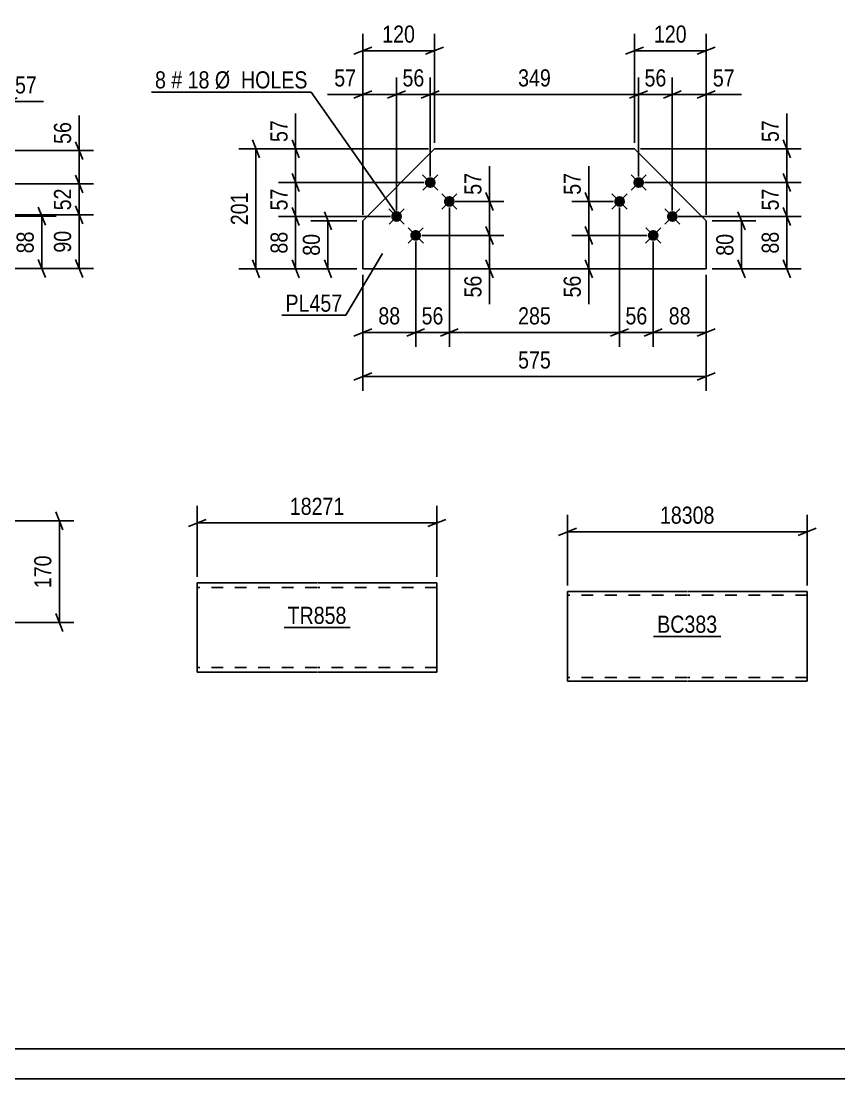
# Model space of a CAD drawing. Header units: millimetres. Extents: x 0 to 1189, y 0 to 841.
# Drawn here: x 353 to 489.9, y 0 to 177 of the extents above; entities that cross this region are included whole.
import ezdxf

# ---------------------------------------------------------------- set-up
doc = ezdxf.new("R2010")
doc.units = ezdxf.units.MM
doc.linetypes.add('DXK_LINE_DOT2', pattern=[3.9198, 1.9599, -1.9599])
doc.styles.add('Arial Narrow', font='ARIALN.TTF', dxfattribs={"height": 0.2})

# ---------------------------------------------------------------- blocks, each defined once
blk = doc.blocks.new('Unknown-570348649-1114 - 55360')
at = {"color": 5, "linetype": 'Continuous'}
for p, q in [((5, 5), (1184, 5)), ((0, 0), (1189, 0))]:
    blk.add_line(p, q, dxfattribs=at)
blk = doc.blocks.new('Part-570348649-55039 - 55038')
at = {"color": 2, "linetype": 'Continuous'}
for p, q in [((444.45, 80.35), (444.45, 81.55)), ((444.45, 81.55), (464.45, 81.55)), ((464.55, 81.55), (484.55, 81.55)), ((484.55, 81.55), (484.55, 81.46)), ((484.55, 81.46), (484.55, 80.35)), ((444.45, 80.35), (444.45, 67.75)), ((484.55, 80.35), (484.55, 67.75)), ((444.45, 66.65), (444.45, 67.75)), ((484.55, 67.75), (484.55, 66.55)), ((444.45, 66.55), (444.45, 66.65)), ((464.45, 66.55), (444.45, 66.55)), ((484.55, 66.55), (464.55, 66.55))]:
    blk.add_line(p, q, dxfattribs=at)
at = {"color": 7, "linetype": 'DXK_LINE_DOT2'}
for p, q in [((484.55, 81.55), (484.55, 81.55)), ((464.45, 80.95), (444.45, 80.95)), ((444.45, 80.81), (444.45, 80.35)), ((484.55, 80.95), (464.55, 80.95)), ((484.55, 80.35), (484.55, 81.2)), ((444.45, 66.91), (444.45, 67.75)), ((484.55, 67.15), (484.55, 67.75)), ((444.45, 67.15), (444.45, 67.2)), ((444.45, 67.15), (444.45, 67.2)), ((464.45, 67.15), (444.45, 67.15)), ((444.45, 66.55), (444.45, 66.55)), ((484.55, 67.15), (464.55, 67.15)), ((484.55, 67.2), (484.55, 67.15)), ((484.55, 66.55), (484.55, 66.65))]:
    blk.add_line(p, q, dxfattribs=at)
blk = doc.blocks.new('Part-570348649-55302 - 55301')
at = {"color": 2, "linetype": 'Continuous'}
for p, q in [((402.5, 83.03), (382.5, 83.03)), ((382.5, 83.03), (382.5, 68.03)), ((422.6, 83.03), (402.6, 83.03)), ((422.6, 68.03), (422.6, 83.03)), ((402.5, 68.03), (382.5, 68.03)), ((422.6, 68.03), (402.6, 68.03))]:
    blk.add_line(p, q, dxfattribs=at)
at = {"color": 7, "linetype": 'DXK_LINE_DOT2'}
for p, q in [((402.5, 82.23), (382.5, 82.23)), ((422.6, 82.23), (402.6, 82.23)), ((382.5, 68.83), (382.5, 68.89)), ((402.5, 68.83), (382.5, 68.83)), ((422.6, 68.83), (402.6, 68.83)), ((422.6, 68.83), (422.6, 68.89))]:
    blk.add_line(p, q, dxfattribs=at)
blk = doc.blocks.new('Part-570348649-55336 - 55335')
at = {"color": 2, "linetype": 'Continuous'}
for p, q in [((422.18, 155.65), (410.2, 143.58)), ((455.68, 155.65), (422.18, 155.65)), ((467.66, 143.58), (455.68, 155.65)), ((410.2, 143.58), (410.2, 135.54)), ((467.66, 135.54), (467.66, 143.58)), ((410.2, 135.54), (467.66, 135.54))]:
    blk.add_line(p, q, dxfattribs=at)
blk = doc.blocks.new('Bolt-570348649-55337 - 55335')
at = {"linetype": 'Continuous'}
for points in [[(457, 149.35, -1), (455.73, 150.63, -1)], [(453.81, 146.18, -1), (452.54, 147.46, -1)], [(462.64, 143.67, -1), (461.37, 144.95, -1)], [(459.44, 140.5, -1), (458.17, 141.78, -1)]]:
    blk.add_hatch(color=1, dxfattribs=at).paths.add_polyline_path(points)
at = {"color": 1, "linetype": 'Continuous'}
for p, q in [((457.64, 151.26), (455.09, 148.72)), ((455.1, 151.27), (457.63, 148.71)), ((454.45, 148.09), (451.89, 145.55)), ((451.9, 148.1), (454.44, 145.54)), ((463.28, 145.58), (460.72, 143.04)), ((460.73, 145.59), (463.27, 143.03)), ((460.08, 142.41), (457.53, 139.87)), ((457.54, 142.42), (460.08, 139.86))]:
    blk.add_line(p, q, dxfattribs=at)
blk = doc.blocks.new('Bolt-570348649-55338 - 55335')
at = {"linetype": 'Continuous'}
for points in [[(422.13, 150.63, -1), (420.86, 149.35, -1)], [(425.32, 147.46, -1), (424.05, 146.18, -1)], [(416.49, 144.95, -1), (415.22, 143.67, -1)], [(419.68, 141.78, -1), (418.41, 140.5, -1)]]:
    blk.add_hatch(color=1, dxfattribs=at).paths.add_polyline_path(points)
at = {"color": 1, "linetype": 'Continuous'}
for p, q in [((420.21, 151.26), (422.77, 148.72)), ((420.22, 148.71), (422.76, 151.27)), ((423.41, 148.09), (425.96, 145.55)), ((423.42, 145.54), (425.95, 148.1)), ((414.58, 145.58), (417.13, 143.04)), ((414.59, 143.03), (417.12, 145.59)), ((417.77, 142.41), (420.33, 139.87)), ((417.78, 139.86), (420.32, 142.42))]:
    blk.add_line(p, q, dxfattribs=at)
blk = doc.blocks.new('StraightDimension-570348649-55547 - 55038')
at = {"color": 7, "linetype": 'Continuous'}
for p, q in [((444.45, 82.55), (444.45, 94.4)), ((484.55, 82.55), (484.55, 94.4)), ((445.95, 92.15), (442.95, 90.95)), ((483.05, 90.95), (486.05, 92.15)), ((444.45, 91.55), (484.55, 91.55))]:
    blk.add_line(p, q, dxfattribs=at)
at = {"color": 0}
blk.add_wipeout([(469.67, 92.3), (469.67, 96.5), (459.33, 96.5), (459.33, 92.3)], dxfattribs=at)
at = {"color": 3, "style": 'Arial Narrow'}
blk.add_text('18308', height=2.863, dxfattribs=at).set_placement((459.93, 92.9))
blk = doc.blocks.new('StraightDimension-570348649-55620 - 55132')
at = {"color": 7, "linetype": 'Continuous'}
for p, q in [((360.02, 91.86), (358.82, 94.86)), ((350.42, 93.36), (361.82, 93.36)), ((359.42, 76.36), (359.42, 93.36)), ((350.42, 76.36), (361.82, 76.36)), ((358.82, 77.86), (360.02, 74.86))]:
    blk.add_line(p, q, dxfattribs=at)
at = {"color": 0}
blk.add_wipeout([(358.67, 88.2), (354.47, 88.2), (354.47, 81.51), (358.67, 81.51)], dxfattribs=at)
at = {"color": 3, "style": 'Arial Narrow'}
blk.add_text('170', height=2.863, rotation=90.0002, dxfattribs=at).set_placement((358.07, 82.11))
blk = doc.blocks.new('StraightDimension-570348649-55717 - 55301')
at = {"color": 7, "linetype": 'Continuous'}
for p, q in [((382.5, 84.03), (382.5, 95.88)), ((422.6, 84.03), (422.6, 95.88)), ((384, 93.63), (381, 92.43)), ((382.5, 93.03), (422.6, 93.03)), ((421.1, 92.43), (424.1, 93.63))]:
    blk.add_line(p, q, dxfattribs=at)
at = {"color": 0}
blk.add_wipeout([(407.72, 93.78), (407.72, 97.98), (397.38, 97.98), (397.38, 93.78)], dxfattribs=at)
at = {"color": 3, "style": 'Arial Narrow'}
blk.add_text('18271', height=2.863, dxfattribs=at).set_placement((397.98, 94.38))
blk = doc.blocks.new('StraightDimension-570348649-60099 - 55326')
at = {"color": 7, "linetype": 'Continuous'}
for p, q in [((355.87, 145.85), (357.07, 142.85)), ((351.87, 144.35), (358.87, 144.35)), ((356.47, 135.59), (356.47, 144.35)), ((357.07, 134.09), (355.87, 137.09)), ((351.87, 135.59), (358.87, 135.59))]:
    blk.add_line(p, q, dxfattribs=at)
at = {"color": 0}
blk.add_wipeout([(355.72, 142.4), (351.52, 142.4), (351.52, 137.54), (355.72, 137.54)], dxfattribs=at)
at = {"color": 3, "style": 'Arial Narrow'}
blk.add_text('88', height=2.863, rotation=90.0002, dxfattribs=at).set_placement((355.12, 138.14))
blk = doc.blocks.new('StraightDimension-570348649-60137 - 55326')
at = {"color": 7, "linetype": 'Continuous'}
for p, q in [((345.17, 145.58), (345.17, 166.4)), ((350.87, 145.58), (350.87, 166.4)), ((343.67, 162.95), (346.67, 164.15)), ((345.17, 163.55), (350.87, 163.55)), ((352.37, 164.15), (349.37, 162.95))]:
    blk.add_line(p, q, dxfattribs=at)
at = {"color": 0}
blk.add_wipeout([(356.25, 164.3), (356.25, 168.5), (351.39, 168.5), (351.39, 164.3)], dxfattribs=at)
at = {"color": 7, "linetype": 'Continuous'}
blk.add_line((350.87, 163.55), (356.77, 163.55), dxfattribs=at)
blk.add_line((350.87, 163.55), (356.77, 163.55), dxfattribs=at)
at = {"color": 3, "style": 'Arial Narrow'}
blk.add_text('57', height=2.863, dxfattribs=at).set_placement((351.99, 164.9))
blk = doc.blocks.new('StraightDimension-570348649-60212 - 55326')
at = {"color": 7, "linetype": 'Continuous'}
for p, q in [((362.12, 156.83), (363.32, 153.83)), ((338.89, 155.33), (365.12, 155.33)), ((362.72, 149.75), (362.72, 155.33)), ((363.32, 148.25), (362.12, 151.25)), ((340.07, 149.75), (365.12, 149.75))]:
    blk.add_line(p, q, dxfattribs=at)
at = {"color": 0}
blk.add_wipeout([(361.97, 160.71), (357.77, 160.71), (357.77, 155.85), (361.97, 155.85)], dxfattribs=at)
at = {"color": 7, "linetype": 'Continuous'}
blk.add_line((362.72, 155.33), (362.72, 161.23), dxfattribs=at)
blk.add_line((362.72, 155.33), (362.72, 161.23), dxfattribs=at)
at = {"color": 3, "style": 'Arial Narrow'}
blk.add_text('56', height=2.863, rotation=90.0002, dxfattribs=at).set_placement((361.37, 156.45))
blk = doc.blocks.new('StraightDimension-570348649-60213 - 55326')
at = {"color": 7, "linetype": 'Continuous'}
for p, q in [((362.12, 151.25), (363.32, 148.25)), ((340.07, 149.75), (365.12, 149.75)), ((362.72, 144.58), (362.72, 149.75)), ((363.32, 143.08), (362.12, 146.08)), ((346.17, 144.58), (365.12, 144.58))]:
    blk.add_line(p, q, dxfattribs=at)
at = {"color": 0}
blk.add_wipeout([(361.97, 149.59), (357.77, 149.59), (357.77, 144.74), (361.97, 144.74)], dxfattribs=at)
at = {"color": 3, "style": 'Arial Narrow'}
blk.add_text('52', height=2.863, rotation=90.0002, dxfattribs=at).set_placement((361.37, 145.34))
blk = doc.blocks.new('StraightDimension-570348649-60214 - 55326')
at = {"color": 7, "linetype": 'Continuous'}
for p, q in [((362.12, 146.08), (363.32, 143.08)), ((346.17, 144.58), (365.12, 144.58)), ((362.72, 135.59), (362.72, 144.58)), ((363.32, 134.09), (362.12, 137.09)), ((351.87, 135.59), (365.12, 135.59))]:
    blk.add_line(p, q, dxfattribs=at)
at = {"color": 0}
blk.add_wipeout([(361.97, 142.52), (357.77, 142.52), (357.77, 137.66), (361.97, 137.66)], dxfattribs=at)
at = {"color": 3, "style": 'Arial Narrow'}
blk.add_text('90', height=2.863, rotation=90.0002, dxfattribs=at).set_placement((361.37, 138.26))
blk = doc.blocks.new('StraightDimension-570348649-60556 - 55335')
at = {"color": 7, "linetype": 'Continuous'}
for p, q in [((458.81, 140.14), (458.81, 122.5)), ((467.66, 134.54), (467.66, 122.5)), ((457.31, 124.3), (460.31, 125.5)), ((458.81, 124.9), (467.66, 124.9)), ((469.16, 125.5), (466.16, 124.3))]:
    blk.add_line(p, q, dxfattribs=at)
at = {"color": 0}
blk.add_wipeout([(465.66, 125.65), (465.66, 129.85), (460.8, 129.85), (460.8, 125.65)], dxfattribs=at)
at = {"color": 3, "style": 'Arial Narrow'}
blk.add_text('88', height=2.863, dxfattribs=at).set_placement((461.4, 126.25))
blk = doc.blocks.new('StraightDimension-570348649-60353 - 55335')
at = {"color": 7, "linetype": 'Continuous'}
for p, q in [((468.66, 143.58), (475.97, 143.58)), ((472.97, 145.08), (474.17, 142.08)), ((473.57, 135.54), (473.57, 143.58)), ((474.17, 134.04), (472.97, 137.04)), ((468.66, 135.54), (475.97, 135.54))]:
    blk.add_line(p, q, dxfattribs=at)
at = {"color": 0}
blk.add_wipeout([(472.82, 141.99), (468.62, 141.99), (468.62, 137.14), (472.82, 137.14)], dxfattribs=at)
at = {"color": 3, "style": 'Arial Narrow'}
blk.add_text('80', height=2.863, rotation=90.0002, dxfattribs=at).set_placement((472.22, 137.74))
blk = doc.blocks.new('StraightDimension-570348649-60532 - 55335')
at = {"color": 7, "linetype": 'Continuous'}
for p, q in [((447.43, 148.32), (448.63, 145.32)), ((452.17, 146.82), (445.18, 146.82)), ((448.03, 141.14), (448.03, 146.82)), ((448.63, 139.64), (447.43, 142.64)), ((457.81, 141.14), (445.18, 141.14))]:
    blk.add_line(p, q, dxfattribs=at)
at = {"color": 0}
blk.add_wipeout([(447.28, 152.2), (443.08, 152.2), (443.08, 147.34), (447.28, 147.34)], dxfattribs=at)
at = {"color": 7, "linetype": 'Continuous'}
blk.add_line((448.03, 146.82), (448.03, 152.72), dxfattribs=at)
blk.add_line((448.03, 146.82), (448.03, 152.72), dxfattribs=at)
at = {"color": 3, "style": 'Arial Narrow'}
blk.add_text('57', height=2.863, rotation=90.0002, dxfattribs=at).set_placement((446.68, 147.94))
blk = doc.blocks.new('StraightDimension-570348649-60533 - 55335')
at = {"color": 7, "linetype": 'Continuous'}
for p, q in [((447.43, 142.64), (448.63, 139.64)), ((457.81, 141.14), (445.18, 141.14)), ((448.03, 135.54), (448.03, 141.14)), ((448.63, 134.04), (447.43, 137.04)), ((458.43, 135.54), (445.18, 135.54))]:
    blk.add_line(p, q, dxfattribs=at)
at = {"color": 0}
blk.add_wipeout([(447.28, 135.02), (443.08, 135.02), (443.08, 130.16), (447.28, 130.16)], dxfattribs=at)
at = {"color": 7, "linetype": 'Continuous'}
blk.add_line((448.03, 135.54), (448.03, 129.64), dxfattribs=at)
blk.add_line((448.03, 135.54), (448.03, 129.64), dxfattribs=at)
at = {"color": 3, "style": 'Arial Narrow'}
blk.add_text('56', height=2.863, rotation=90.0002, dxfattribs=at).set_placement((446.68, 130.76))
blk = doc.blocks.new('StraightDimension-570348649-60360 - 55335')
at = {"color": 7, "linetype": 'Continuous'}
for p, q in [((398.36, 157.15), (399.56, 154.15)), ((421.18, 155.65), (396.11, 155.65)), ((398.96, 149.99), (398.96, 155.65)), ((399.56, 148.49), (398.36, 151.49)), ((420.49, 149.99), (396.11, 149.99))]:
    blk.add_line(p, q, dxfattribs=at)
at = {"color": 0}
blk.add_wipeout([(398.21, 161.03), (394.01, 161.03), (394.01, 156.17), (398.21, 156.17)], dxfattribs=at)
at = {"color": 7, "linetype": 'Continuous'}
blk.add_line((398.96, 155.65), (398.96, 161.55), dxfattribs=at)
blk.add_line((398.96, 155.65), (398.96, 161.55), dxfattribs=at)
at = {"color": 3, "style": 'Arial Narrow'}
blk.add_text('57', height=2.863, rotation=90.0002, dxfattribs=at).set_placement((397.61, 156.77))
blk = doc.blocks.new('StraightDimension-570348649-60501 - 55335')
at = {"color": 7, "linetype": 'Continuous'}
for p, q in [((392.92, 154.15), (391.72, 157.15)), ((421.18, 155.65), (389.47, 155.65)), ((392.32, 135.54), (392.32, 155.65)), ((391.72, 137.04), (392.92, 134.04)), ((409.2, 135.54), (389.47, 135.54))]:
    blk.add_line(p, q, dxfattribs=at)
at = {"color": 0}
blk.add_wipeout([(391.57, 148.94), (387.37, 148.94), (387.37, 142.25), (391.57, 142.25)], dxfattribs=at)
at = {"color": 3, "style": 'Arial Narrow'}
blk.add_text('201', height=2.863, rotation=90.0002, dxfattribs=at).set_placement((390.97, 142.85))
blk = doc.blocks.new('StraightDimension-570348649-60383 - 55335')
at = {"color": 7, "linetype": 'Continuous'}
for p, q in [((480.57, 157.15), (481.77, 154.15)), ((456.68, 155.65), (483.57, 155.65)), ((481.17, 149.99), (481.17, 155.65)), ((481.77, 148.49), (480.57, 151.49)), ((457.36, 149.99), (483.57, 149.99))]:
    blk.add_line(p, q, dxfattribs=at)
at = {"color": 0}
blk.add_wipeout([(480.42, 161.03), (476.22, 161.03), (476.22, 156.17), (480.42, 156.17)], dxfattribs=at)
at = {"color": 7, "linetype": 'Continuous'}
blk.add_line((481.17, 155.65), (481.17, 161.55), dxfattribs=at)
blk.add_line((481.17, 155.65), (481.17, 161.55), dxfattribs=at)
at = {"color": 3, "style": 'Arial Narrow'}
blk.add_text('57', height=2.863, rotation=90.0002, dxfattribs=at).set_placement((479.82, 156.77))
blk = doc.blocks.new('StraightDimension-570348649-60410 - 55335')
at = {"color": 7, "linetype": 'Continuous'}
for p, q in [((415.85, 145.31), (415.85, 167.57)), ((421.49, 150.99), (421.49, 167.57)), ((414.35, 164.12), (417.35, 165.32)), ((415.85, 164.72), (421.49, 164.72)), ((422.99, 165.32), (419.99, 164.12))]:
    blk.add_line(p, q, dxfattribs=at)
at = {"color": 0}
blk.add_wipeout([(421.1, 165.47), (421.1, 169.67), (416.24, 169.67), (416.24, 165.47)], dxfattribs=at)
at = {"color": 3, "style": 'Arial Narrow'}
blk.add_text('56', height=2.863, dxfattribs=at).set_placement((416.84, 166.07))
blk = doc.blocks.new('StraightDimension-570348649-60346 - 55335')
at = {"color": 7, "linetype": 'Continuous'}
for p, q in [((409.2, 143.58), (401.52, 143.58)), ((403.77, 145.08), (404.97, 142.08)), ((404.37, 135.54), (404.37, 143.58)), ((404.97, 134.04), (403.77, 137.04)), ((409.2, 135.54), (401.52, 135.54))]:
    blk.add_line(p, q, dxfattribs=at)
at = {"color": 0}
blk.add_wipeout([(403.62, 141.99), (399.42, 141.99), (399.42, 137.14), (403.62, 137.14)], dxfattribs=at)
at = {"color": 3, "style": 'Arial Narrow'}
blk.add_text('80', height=2.863, rotation=90.0002, dxfattribs=at).set_placement((403.02, 137.74))
blk = doc.blocks.new('StraightDimension-570348649-60361 - 55335')
at = {"color": 7, "linetype": 'Continuous'}
for p, q in [((398.36, 151.49), (399.56, 148.49)), ((420.49, 149.99), (396.11, 149.99)), ((398.96, 144.31), (398.96, 149.99)), ((399.56, 142.81), (398.36, 145.81)), ((414.85, 144.31), (396.11, 144.31))]:
    blk.add_line(p, q, dxfattribs=at)
at = {"color": 0}
blk.add_wipeout([(398.21, 149.58), (394.01, 149.58), (394.01, 144.72), (398.21, 144.72)], dxfattribs=at)
at = {"color": 3, "style": 'Arial Narrow'}
blk.add_text('57', height=2.863, rotation=90.0002, dxfattribs=at).set_placement((397.61, 145.32))
blk = doc.blocks.new('StraightDimension-570348649-60362 - 55335')
at = {"color": 7, "linetype": 'Continuous'}
for p, q in [((398.36, 145.81), (399.56, 142.81)), ((414.85, 144.31), (396.11, 144.31)), ((398.96, 135.54), (398.96, 144.31)), ((399.56, 134.04), (398.36, 137.04)), ((409.2, 135.54), (396.11, 135.54))]:
    blk.add_line(p, q, dxfattribs=at)
at = {"color": 0}
blk.add_wipeout([(398.21, 142.36), (394.01, 142.36), (394.01, 137.5), (398.21, 137.5)], dxfattribs=at)
at = {"color": 3, "style": 'Arial Narrow'}
blk.add_text('88', height=2.863, rotation=90.0002, dxfattribs=at).set_placement((397.61, 138.1))
blk = doc.blocks.new('StraightDimension-570348649-60557 - 55335')
at = {"color": 7, "linetype": 'Continuous'}
for p, q in [((453.17, 145.82), (453.17, 122.5)), ((458.81, 140.14), (458.81, 122.5)), ((451.67, 124.3), (454.67, 125.5)), ((453.17, 124.9), (458.81, 124.9)), ((460.31, 125.5), (457.31, 124.3))]:
    blk.add_line(p, q, dxfattribs=at)
at = {"color": 0}
blk.add_wipeout([(458.42, 125.65), (458.42, 129.85), (453.56, 129.85), (453.56, 125.65)], dxfattribs=at)
at = {"color": 3, "style": 'Arial Narrow'}
blk.add_text('56', height=2.863, dxfattribs=at).set_placement((454.16, 126.25))
blk = doc.blocks.new('StraightDimension-570348649-60384 - 55335')
at = {"color": 7, "linetype": 'Continuous'}
for p, q in [((480.57, 151.49), (481.77, 148.49)), ((457.36, 149.99), (483.57, 149.99)), ((481.17, 144.31), (481.17, 149.99)), ((481.77, 142.81), (480.57, 145.81)), ((463, 144.31), (483.57, 144.31))]:
    blk.add_line(p, q, dxfattribs=at)
at = {"color": 0}
blk.add_wipeout([(480.42, 149.58), (476.22, 149.58), (476.22, 144.72), (480.42, 144.72)], dxfattribs=at)
at = {"color": 3, "style": 'Arial Narrow'}
blk.add_text('57', height=2.863, rotation=90.0002, dxfattribs=at).set_placement((479.82, 145.32))
blk = doc.blocks.new('StraightDimension-570348649-60385 - 55335')
at = {"color": 7, "linetype": 'Continuous'}
for p, q in [((480.57, 145.81), (481.77, 142.81)), ((463, 144.31), (483.57, 144.31)), ((481.17, 135.54), (481.17, 144.31)), ((481.77, 134.04), (480.57, 137.04)), ((468.66, 135.54), (483.57, 135.54))]:
    blk.add_line(p, q, dxfattribs=at)
at = {"color": 0}
blk.add_wipeout([(480.42, 142.36), (476.22, 142.36), (476.22, 137.5), (480.42, 137.5)], dxfattribs=at)
at = {"color": 3, "style": 'Arial Narrow'}
blk.add_text('88', height=2.863, rotation=90.0002, dxfattribs=at).set_placement((479.82, 138.1))
blk = doc.blocks.new('StraightDimension-570348649-60558 - 55335')
at = {"color": 7, "linetype": 'Continuous'}
for p, q in [((424.68, 145.82), (424.68, 122.5)), ((453.17, 145.82), (453.17, 122.5)), ((426.18, 125.5), (423.18, 124.3)), ((424.68, 124.9), (453.17, 124.9)), ((451.67, 124.3), (454.67, 125.5))]:
    blk.add_line(p, q, dxfattribs=at)
at = {"color": 0}
blk.add_wipeout([(442.27, 125.65), (442.27, 129.85), (435.59, 129.85), (435.59, 125.65)], dxfattribs=at)
at = {"color": 3, "style": 'Arial Narrow'}
blk.add_text('285', height=2.863, dxfattribs=at).set_placement((436.19, 126.25))
blk = doc.blocks.new('StraightDimension-570348649-60407 - 55335')
at = {"color": 7, "linetype": 'Continuous'}
for p, q in [((462, 145.31), (462, 167.57)), ((467.66, 144.58), (467.66, 167.57)), ((460.5, 164.12), (463.5, 165.32)), ((462, 164.72), (467.66, 164.72)), ((469.16, 165.32), (466.16, 164.12))]:
    blk.add_line(p, q, dxfattribs=at)
at = {"color": 0}
blk.add_wipeout([(473.04, 165.47), (473.04, 169.67), (468.18, 169.67), (468.18, 165.47)], dxfattribs=at)
at = {"color": 7, "linetype": 'Continuous'}
blk.add_line((467.66, 164.72), (473.56, 164.72), dxfattribs=at)
blk.add_line((467.66, 164.72), (473.56, 164.72), dxfattribs=at)
at = {"color": 3, "style": 'Arial Narrow'}
blk.add_text('57', height=2.863, dxfattribs=at).set_placement((468.78, 166.07))
blk = doc.blocks.new('StraightDimension-570348649-60408 - 55335')
at = {"color": 7, "linetype": 'Continuous'}
for p, q in [((456.36, 150.99), (456.36, 167.57)), ((462, 145.31), (462, 167.57)), ((454.86, 164.12), (457.86, 165.32)), ((456.36, 164.72), (462, 164.72)), ((463.5, 165.32), (460.5, 164.12))]:
    blk.add_line(p, q, dxfattribs=at)
at = {"color": 0}
blk.add_wipeout([(461.61, 165.47), (461.61, 169.67), (456.75, 169.67), (456.75, 165.47)], dxfattribs=at)
at = {"color": 3, "style": 'Arial Narrow'}
blk.add_text('56', height=2.863, dxfattribs=at).set_placement((457.35, 166.07))
blk = doc.blocks.new('StraightDimension-570348649-60409 - 55335')
at = {"color": 7, "linetype": 'Continuous'}
for p, q in [((421.49, 150.99), (421.49, 167.57)), ((456.36, 150.99), (456.36, 167.57)), ((422.99, 165.32), (419.99, 164.12)), ((421.49, 164.72), (456.36, 164.72)), ((454.86, 164.12), (457.86, 165.32))]:
    blk.add_line(p, q, dxfattribs=at)
at = {"color": 0}
blk.add_wipeout([(442.27, 165.47), (442.27, 169.67), (435.59, 169.67), (435.59, 165.47)], dxfattribs=at)
at = {"color": 3, "style": 'Arial Narrow'}
blk.add_text('349', height=2.863, dxfattribs=at).set_placement((436.19, 166.07))
blk = doc.blocks.new('StraightDimension-570348649-60411 - 55335')
at = {"color": 7, "linetype": 'Continuous'}
for p, q in [((410.2, 144.58), (410.2, 167.57)), ((415.85, 145.31), (415.85, 167.57)), ((408.7, 164.12), (411.7, 165.32)), ((410.2, 164.72), (415.85, 164.72)), ((417.35, 165.32), (414.35, 164.12))]:
    blk.add_line(p, q, dxfattribs=at)
at = {"color": 0}
blk.add_wipeout([(409.68, 165.47), (409.68, 169.67), (404.82, 169.67), (404.82, 165.47)], dxfattribs=at)
at = {"color": 7, "linetype": 'Continuous'}
blk.add_line((410.2, 164.72), (404.29, 164.72), dxfattribs=at)
blk.add_line((410.2, 164.72), (404.29, 164.72), dxfattribs=at)
at = {"color": 3, "style": 'Arial Narrow'}
blk.add_text('57', height=2.863, dxfattribs=at).set_placement((405.42, 166.07))
blk = doc.blocks.new('StraightDimension-570348649-60459 - 55335')
at = {"color": 7, "linetype": 'Continuous'}
for p, q in [((455.68, 156.65), (455.68, 174.9)), ((467.66, 144.58), (467.66, 174.9)), ((454.18, 171.45), (457.18, 172.65)), ((455.68, 172.05), (467.66, 172.05)), ((469.16, 172.65), (466.16, 171.45))]:
    blk.add_line(p, q, dxfattribs=at)
at = {"color": 0}
blk.add_wipeout([(465.01, 172.8), (465.01, 177), (458.32, 177), (458.32, 172.8)], dxfattribs=at)
at = {"color": 3, "style": 'Arial Narrow'}
blk.add_text('120', height=2.863, dxfattribs=at).set_placement((458.92, 173.4))
blk = doc.blocks.new('StraightDimension-570348649-60461 - 55335')
at = {"color": 7, "linetype": 'Continuous'}
for p, q in [((410.2, 144.58), (410.2, 174.9)), ((422.18, 156.65), (422.18, 174.9)), ((408.7, 171.45), (411.7, 172.65)), ((410.2, 172.05), (422.18, 172.05)), ((423.68, 172.65), (420.68, 171.45))]:
    blk.add_line(p, q, dxfattribs=at)
at = {"color": 0}
blk.add_wipeout([(419.53, 172.8), (419.53, 177), (412.85, 177), (412.85, 172.8)], dxfattribs=at)
at = {"color": 3, "style": 'Arial Narrow'}
blk.add_text('120', height=2.863, dxfattribs=at).set_placement((413.45, 173.4))
blk = doc.blocks.new('StraightDimension-570348649-60508 - 55335')
at = {"color": 7, "linetype": 'Continuous'}
for p, q in [((430.81, 148.32), (432.01, 145.32)), ((425.68, 146.82), (433.81, 146.82)), ((431.41, 141.14), (431.41, 146.82)), ((432.01, 139.64), (430.81, 142.64)), ((420.05, 141.14), (433.81, 141.14))]:
    blk.add_line(p, q, dxfattribs=at)
at = {"color": 0}
blk.add_wipeout([(430.66, 152.2), (426.46, 152.2), (426.46, 147.34), (430.66, 147.34)], dxfattribs=at)
at = {"color": 7, "linetype": 'Continuous'}
blk.add_line((431.41, 146.82), (431.41, 152.72), dxfattribs=at)
blk.add_line((431.41, 146.82), (431.41, 152.72), dxfattribs=at)
at = {"color": 3, "style": 'Arial Narrow'}
blk.add_text('57', height=2.863, rotation=90.0002, dxfattribs=at).set_placement((430.06, 147.94))
blk = doc.blocks.new('StraightDimension-570348649-60509 - 55335')
at = {"color": 7, "linetype": 'Continuous'}
for p, q in [((430.81, 142.64), (432.01, 139.64)), ((420.05, 141.14), (433.81, 141.14)), ((431.41, 135.54), (431.41, 141.14)), ((432.01, 134.04), (430.81, 137.04)), ((419.81, 135.54), (433.81, 135.54))]:
    blk.add_line(p, q, dxfattribs=at)
at = {"color": 0}
blk.add_wipeout([(430.66, 135.02), (426.46, 135.02), (426.46, 130.16), (430.66, 130.16)], dxfattribs=at)
at = {"color": 7, "linetype": 'Continuous'}
blk.add_line((431.41, 135.54), (431.41, 129.64), dxfattribs=at)
blk.add_line((431.41, 135.54), (431.41, 129.64), dxfattribs=at)
at = {"color": 3, "style": 'Arial Narrow'}
blk.add_text('56', height=2.863, rotation=90.0002, dxfattribs=at).set_placement((430.06, 130.76))
blk = doc.blocks.new('StraightDimension-570348649-60559 - 55335')
at = {"color": 7, "linetype": 'Continuous'}
for p, q in [((424.68, 145.82), (424.68, 122.5)), ((419.05, 140.14), (419.05, 122.5)), ((417.55, 124.3), (420.55, 125.5)), ((419.05, 124.9), (424.68, 124.9)), ((426.18, 125.5), (423.18, 124.3))]:
    blk.add_line(p, q, dxfattribs=at)
at = {"color": 0}
blk.add_wipeout([(424.29, 125.65), (424.29, 129.85), (419.44, 129.85), (419.44, 125.65)], dxfattribs=at)
at = {"color": 3, "style": 'Arial Narrow'}
blk.add_text('56', height=2.863, dxfattribs=at).set_placement((420.04, 126.25))
blk = doc.blocks.new('StraightDimension-570348649-60560 - 55335')
at = {"color": 7, "linetype": 'Continuous'}
for p, q in [((419.05, 140.14), (419.05, 122.5)), ((410.2, 134.54), (410.2, 122.5)), ((408.7, 124.3), (411.7, 125.5)), ((410.2, 124.9), (419.05, 124.9)), ((420.55, 125.5), (417.55, 124.3))]:
    blk.add_line(p, q, dxfattribs=at)
at = {"color": 0}
blk.add_wipeout([(417.05, 125.65), (417.05, 129.85), (412.2, 129.85), (412.2, 125.65)], dxfattribs=at)
at = {"color": 3, "style": 'Arial Narrow'}
blk.add_text('88', height=2.863, dxfattribs=at).set_placement((412.8, 126.25))
blk = doc.blocks.new('StraightDimension-570348649-60593 - 55335')
at = {"color": 7, "linetype": 'Continuous'}
for p, q in [((410.2, 134.54), (410.2, 115.12)), ((467.66, 134.54), (467.66, 115.12)), ((411.7, 118.12), (408.7, 116.92)), ((410.2, 117.52), (467.66, 117.52)), ((466.16, 116.92), (469.16, 118.12))]:
    blk.add_line(p, q, dxfattribs=at)
at = {"color": 0}
blk.add_wipeout([(442.27, 118.27), (442.27, 122.47), (435.59, 122.47), (435.59, 118.27)], dxfattribs=at)
at = {"color": 3, "style": 'Arial Narrow'}
blk.add_text('575', height=2.863, dxfattribs=at).set_placement((436.19, 118.87))
blk = doc.blocks.new('Mark-570348649-56356 - 55038')
at = {"color": 0}
blk.add_wipeout([(469.52, 74.65), (469.52, 77.65), (459.47, 77.65), (459.47, 74.65)], dxfattribs=at)
blk.add_wipeout([(469.52, 74.65), (469.52, 77.65), (459.47, 77.65), (459.47, 74.65)], dxfattribs=at)
at = {"color": 30, "linetype": 'Continuous'}
blk.add_line((458.87, 74.05), (470.12, 74.05), dxfattribs=at)
at = {"color": 3, "style": 'Arial Narrow'}
blk.add_text('BC383', height=2.863, dxfattribs=at).set_placement((459.47, 74.65))
blk = doc.blocks.new('Mark-570348649-56406 - 55301')
at = {"color": 0}
blk.add_wipeout([(407.48, 76.13), (407.48, 79.13), (397.61, 79.13), (397.61, 76.13)], dxfattribs=at)
blk.add_wipeout([(407.48, 76.13), (407.48, 79.13), (397.61, 79.13), (397.61, 76.13)], dxfattribs=at)
at = {"color": 30, "linetype": 'Continuous'}
blk.add_line((397.01, 75.53), (408.08, 75.53), dxfattribs=at)
at = {"color": 3, "style": 'Arial Narrow'}
blk.add_text('TR858', height=2.863, dxfattribs=at).set_placement((397.61, 76.13))
blk = doc.blocks.new('Mark-570348649-56414 - 55335')
at = {"color": 0}
blk.add_wipeout([(406.76, 128.37), (406.76, 131.37), (397.26, 131.37), (397.26, 128.37)], dxfattribs=at)
blk.add_wipeout([(406.76, 128.37), (406.76, 131.37), (397.26, 131.37), (397.26, 128.37)], dxfattribs=at)
at = {"color": 30, "linetype": 'Continuous'}
for p in [(413.52, 138.11), (396.66, 127.77)]:
    blk.add_line(p, (407.36, 127.77), dxfattribs=at)
at = {"color": 3, "style": 'Arial Narrow'}
blk.add_text('PL457', height=2.863, dxfattribs=at).set_placement((397.26, 128.37))
blk = doc.blocks.new('MarkSet-570348649-60334 - 55335')
at = {"color": 0}
for points in [[(377.25, 165.74), (377.25, 168.74), (375.42, 168.74), (375.42, 165.74)], [(379.98, 165.74), (379.98, 168.74), (378.15, 168.74), (378.15, 165.74)], [(384.54, 165.74), (384.54, 168.74), (380.88, 168.74), (380.88, 165.74)], [(400.96, 165.74), (400.96, 168.74), (385.44, 168.74), (385.44, 165.74)]]:
    blk.add_wipeout(points, dxfattribs=at)
for points in [[(377.25, 165.74), (377.25, 168.74), (375.42, 168.74), (375.42, 165.74)], [(379.98, 165.74), (379.98, 168.74), (378.15, 168.74), (378.15, 165.74)], [(384.54, 165.74), (384.54, 168.74), (380.88, 168.74), (380.88, 165.74)], [(400.96, 165.74), (400.96, 168.74), (385.44, 168.74), (385.44, 165.74)]]:
    blk.add_wipeout(points, dxfattribs=at)
at = {"color": 7, "linetype": 'Continuous'}
for p in [(374.82, 165.14), (415.91, 144.72)]:
    blk.add_line(p, (401.56, 165.14), dxfattribs=at)
at = {"color": 3, "style": 'Arial Narrow'}
for s, height, p in [('8', 2.86, (375.42, 165.74)), ('#', 2.86, (378.15, 165.74)), ('18', 2.863, (380.88, 165.74)), ('Ø  HOLES', 2.863, (385.44, 165.74))]:
    blk.add_text(s, height=height, dxfattribs=at).set_placement(p)

msp = doc.modelspace()

# ---------------------------------------------------------------- block references
for name in ['Unknown-570348649-1114 - 55360', 'Part-570348649-55336 - 55335', 'Bolt-570348649-55338 - 55335', 'Bolt-570348649-55337 - 55335', 'Part-570348649-55302 - 55301', 'Part-570348649-55039 - 55038']:
    msp.add_blockref(name, (0, 0))

# ---------------------------------------------------------------- next in the draw order: block references
for name in ['StraightDimension-570348649-60360 - 55335', 'StraightDimension-570348649-60099 - 55326', 'StraightDimension-570348649-60556 - 55335', 'StraightDimension-570348649-55717 - 55301', 'StraightDimension-570348649-55547 - 55038', 'StraightDimension-570348649-55620 - 55132', 'Mark-570348649-56406 - 55301', 'Mark-570348649-56356 - 55038']:
    msp.add_blockref(name, (0, 0))

# ---------------------------------------------------------------- next in the draw order: block references
for name in ['StraightDimension-570348649-60137 - 55326', 'StraightDimension-570348649-60501 - 55335', 'StraightDimension-570348649-60532 - 55335', 'StraightDimension-570348649-60353 - 55335']:
    msp.add_blockref(name, (0, 0))

# ---------------------------------------------------------------- next in the draw order: block references
for name in ['StraightDimension-570348649-60410 - 55335', 'StraightDimension-570348649-60212 - 55326', 'StraightDimension-570348649-60383 - 55335', 'StraightDimension-570348649-60346 - 55335', 'StraightDimension-570348649-60533 - 55335']:
    msp.add_blockref(name, (0, 0))

# ---------------------------------------------------------------- next in the draw order: block references
for name in ['StraightDimension-570348649-60213 - 55326', 'StraightDimension-570348649-60361 - 55335', 'StraightDimension-570348649-60557 - 55335']:
    msp.add_blockref(name, (0, 0))

# ---------------------------------------------------------------- next in the draw order: block references
for name in ['StraightDimension-570348649-60384 - 55335', 'StraightDimension-570348649-60214 - 55326', 'StraightDimension-570348649-60362 - 55335', 'StraightDimension-570348649-60558 - 55335']:
    msp.add_blockref(name, (0, 0))

# ---------------------------------------------------------------- next in the draw order: block references
for name in ['StraightDimension-570348649-60411 - 55335', 'StraightDimension-570348649-60385 - 55335']:
    msp.add_blockref(name, (0, 0))

# ---------------------------------------------------------------- next in the draw order: block references
msp.add_blockref('StraightDimension-570348649-60407 - 55335', (0, 0))

# ---------------------------------------------------------------- next in the draw order: block references
msp.add_blockref('StraightDimension-570348649-60408 - 55335', (0, 0))

# ---------------------------------------------------------------- next in the draw order: block references
msp.add_blockref('StraightDimension-570348649-60409 - 55335', (0, 0))

# ---------------------------------------------------------------- next in the draw order: block references
for name in ['StraightDimension-570348649-60459 - 55335', 'StraightDimension-570348649-60461 - 55335']:
    msp.add_blockref(name, (0, 0))

# ---------------------------------------------------------------- next in the draw order: block references
for name in ['MarkSet-570348649-60334 - 55335', 'StraightDimension-570348649-60508 - 55335']:
    msp.add_blockref(name, (0, 0))

# ---------------------------------------------------------------- next in the draw order: block references
msp.add_blockref('StraightDimension-570348649-60509 - 55335', (0, 0))

# ---------------------------------------------------------------- next in the draw order: block references
msp.add_blockref('StraightDimension-570348649-60559 - 55335', (0, 0))

# ---------------------------------------------------------------- next in the draw order: block references
msp.add_blockref('StraightDimension-570348649-60560 - 55335', (0, 0))

# ---------------------------------------------------------------- next in the draw order: block references
msp.add_blockref('StraightDimension-570348649-60593 - 55335', (0, 0))

# ---------------------------------------------------------------- next in the draw order: block references
msp.add_blockref('Mark-570348649-56414 - 55335', (0, 0))

doc.saveas('drawing.dxf')
